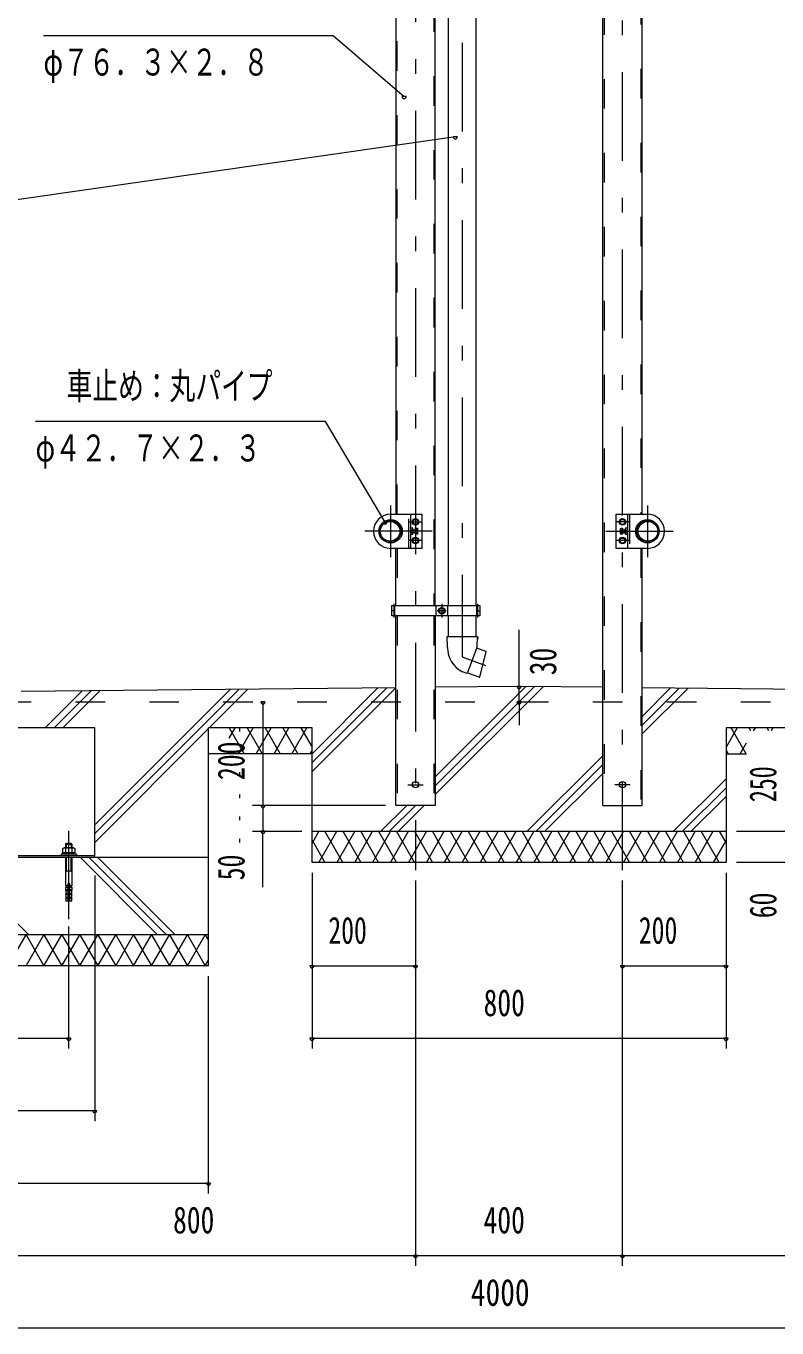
# Model space of a CAD drawing. Units: millimetres, scale not verified. Extents: x -32484 to 32484, y -14700 to 14700.
# Drawn here: x 18975 to 24054, y -3402 to 5406 of the extents above; entities that cross this region are included whole.
import ezdxf
from ezdxf.enums import TextEntityAlignment as Align

# ---------------------------------------------------------------- set-up
doc = ezdxf.new("R2010")
doc.units = ezdxf.units.MM
doc.header["$LTSCALE"] = 50
for name, pattern in [('USER2', [10, 4, -6]), ('USER3', [24, 12, -5, 2, -5]), ('USER4', [3, 0.5, -2.5])]:
    doc.linetypes.add(name, pattern=pattern)
for name, color, linetype, lineweight in [('0-6_2-0BOLD', 7, 'Continuous', 18), ('0-7_2-1HIDDEN', 3, 'USER2', 18), ('0-8_2-2CENTER', 3, 'USER3', 18), ('0-9_2-4THIN', 4, 'Continuous', 18), ('0-A_2-5DIM', 3, 'Continuous', 18), ('0-B_2-6HATCH', 2, 'Continuous', 18), ('0-D_F-E_J_ADD', 3, 'USER4', 18)]:
    doc.layers.add(name, color=color, linetype=linetype, lineweight=lineweight)
doc.styles.add('ＭＳ ゴシック', font='')
doc.styles.get('ＭＳ ゴシック').set_extended_font_data('MS Gothic')

msp = doc.modelspace()

# ---------------------------------------------------------------- linework, layer by layer
at = {"layer": '0-6_2-0BOLD'}
for p, q in [((23142.66, 2103.4), (23142.66, 7118.79)), ((22875.61, 132.9), (22875.61, 7044.49)), ((21475.62, 6066.76), (21475.62, 2103.4)), ((21742.67, 1485.61), (21742.67, 6066.76)), ((21829.64, 6066.76), (21829.64, 1485.61)), ((22018.64, 1485.61), (22018.64, 6066.76)), ((21574.14, 2103.4), (21574.14, 1872.4)), ((23044.15, 1872.4), (23044.15, 2103.4)), ((21515.35, 1998.4), (21515.35, 1977.4)), ((21519.19, 1977.4), (21515.35, 1977.4)), ((21574.14, 1998), (21589.87, 1998)), ((21589.87, 1977.8), (21574.14, 1977.8)), ((21574.14, 1967.69), (21589.87, 1967.69)), ((21591.64, 1998.4), (21609.14, 1998.4)), ((21609.14, 1977.4), (21591.64, 1977.4)), ((21609.14, 1998.01), (21621.38, 1998.01)), ((21609.14, 1977.8), (21621.38, 1977.8)), ((22996.92, 1998.01), (23009.15, 1998.01)), ((23009.15, 1977.8), (22996.92, 1977.8)), ((23009.15, 1998.4), (23026.65, 1998.4)), ((23026.65, 1977.4), (23009.15, 1977.4)), ((23028.42, 1998), (23044.15, 1998)), ((23044.15, 1977.8), (23028.42, 1977.8)), ((23099.1, 1977.4), (23102.95, 1977.4)), ((21651.14, 1872.4), (21441.15, 1872.4)), ((21475.62, 1485.61), (21475.62, 1872.4)), ((23142.66, 132.9), (23142.66, 1872.4)), ((21470.02, 1450.61), (21448.67, 1450.61)), ((21470.02, 1415.61), (21470.02, 1485.61)), ((21747.7, 1415.61), (21747.7, 1485.61)), ((21769.09, 1440.67), (21769.09, 1460.55)), ((21769.24, 1460.79), (21786.45, 1470.73)), ((21786.45, 1430.48), (21769.24, 1440.42)), ((21786.74, 1470.73), (21803.95, 1460.79)), ((21803.95, 1440.42), (21786.74, 1430.48)), ((21804.09, 1460.55), (21804.09, 1440.67)), ((21825.72, 1485.61), (21825.72, 1415.61)), ((21829.64, 1415.61), (21829.64, 1275.61)), ((22018.64, 1275.61), (22018.64, 1415.61)), ((22023.37, 1415.61), (22023.37, 1485.61)), ((22023.37, 1450.61), (22044.72, 1450.61)), ((21824.49, 1200.77), (21822.99, 1275.61)), ((21475.62, 929.56), (18942.66, 904.23)), ((25675.63, 904.23), (23142.66, 929.56)), ((20209.14, -952.1), (20209.14, 657.9)), ((20909.14, 482.9), (20209.14, 482.9)), ((23709.15, 482.9), (23847.36, 482.9)), ((22875.63, 132.9), (23142.68, 132.9)), ((20909.14, -42.1), (22309.14, -42.1)), ((22309.15, -42.1), (23709.15, -42.1)), ((19243.14, -128.19), (19285.14, -128.19)), ((19243.53, -186.99), (19243.54, -157.19)), ((19284.76, -157.19), (19284.76, -187)), ((17409.14, -217.1), (20209.14, -217.1)), ((18179.14, -205.9), (19439.15, -205.9)), ((19224.67, -197.5), (19224.66, -187)), ((19264.14, -197.5), (19253.65, -186.99)), ((19274.64, -197.49), (19264.14, -187)), ((19303.63, -187), (19303.63, -197.5)), ((19316.65, -197.5), (19316.65, -205.9)), ((19243.14, -309.36), (19285.14, -309.36)), ((19247.34, -411.69), (19243.14, -420.09)), ((19285.14, -420.09), (19280.94, -411.69)), ((19280.94, -436.89), (19285.14, -445.29)), ((19243.14, -495.69), (19247.34, -487.29)), ((19280.94, -462.09), (19285.14, -470.49)), ((19280.94, -487.29), (19285.14, -495.69)), ((20209.14, -742.1), (17409.14, -742.1))]:
    msp.add_line(p, q, dxfattribs=at)
for points in [[(21441.15, 2103.4), (21651.14, 2103.4), (21651.14, 1872.4)], [(23177.15, 1872.4), (22967.16, 1872.4), (22967.16, 2103.4), (23177.15, 2103.4)], [(21515.35, 1977.4), (21511.85, 1980.9), (21511.85, 1994.9), (21515.35, 1998.4), (21519.19, 1998.4)], [(21589.87, 1967.69), (21591.64, 1970.75), (21591.64, 2005.05), (21589.87, 2008.11), (21574.14, 2008.11)], [(23044.15, 2008.11), (23028.42, 2008.11), (23026.65, 2005.05), (23026.65, 1970.75), (23028.42, 1967.69), (23044.15, 1967.69)], [(23106.45, 1980.9), (23106.45, 1994.9), (23102.95, 1998.4), (23099.1, 1998.4)], [(23102.95, 1998.4), (23102.95, 1977.4), (23106.45, 1980.9)], [(21742.67, 1415.61), (21742.67, 132.9), (21475.62, 132.9), (21475.62, 1415.61)], [(21822.99, 1275.61), (22025.29, 1275.61), (22023.82, 1202.11), (21959.42, 1025.16), (21926.28, 1036.85)], [(22025.01, 1261.61), (22033.69, 1261.61), (22033.69, 1268.61), (22025.29, 1275.61)], [(21960.85, 1029.11), (22043.38, 1000.01), (22087.93, 1173.56), (22022.39, 1198.16)], [(22875.61, 932.23), (22309.15, 937.9), (21742.67, 932.23)], [(20209.14, -952.1), (17409.14, -952.1), (17409.14, 657.9), (15309.14, 657.9)], [(19439.15, -217.1), (19439.15, 657.9), (18179.14, 657.9)], [(22309.14, -252.1), (20909.14, -252.1), (20909.14, 657.9), (20209.14, 657.9)], [(24409.15, 657.9), (23709.15, 657.9), (23709.15, -252.1), (22309.15, -252.1)], [(19243.15, -153.4), (19243.14, -128.19), (19249.44, -121.89)], [(19249.44, -121.89), (19278.84, -121.89), (19285.14, -128.19), (19285.14, -153.4)], [(19316.65, -197.5), (19211.64, -197.49), (19211.64, -205.9)], [(19259.94, -411.69), (19243.14, -411.69), (19243.14, -217.1)], [(19285.14, -217.1), (19285.14, -411.69), (19268.35, -411.69)], [(19259.94, -495.69), (19243.14, -495.69), (19243.14, -512.49), (19259.94, -512.49), (19259.94, -394.89)], [(19259.94, -436.89), (19243.14, -436.89), (19243.14, -420.09), (19259.94, -420.09)], [(19259.94, -445.29), (19243.14, -445.29), (19247.34, -436.89)], [(19259.94, -394.89), (19268.35, -394.89), (19268.35, -512.49), (19285.14, -512.49), (19285.14, -495.69), (19268.35, -495.69)], [(19268.35, -420.09), (19285.14, -420.09), (19285.14, -436.89), (19268.35, -436.89)], [(19243.14, -445.29), (19243.14, -462.09), (19259.94, -462.09)], [(19259.94, -470.49), (19243.14, -470.49), (19247.34, -462.09)], [(19243.14, -470.49), (19243.14, -487.29), (19259.94, -487.29)], [(19268.35, -462.09), (19285.14, -462.09), (19285.14, -445.29), (19268.35, -445.29)], [(19268.35, -487.29), (19285.14, -487.29), (19285.14, -470.49), (19268.35, -470.49)]]:
    msp.add_lwpolyline(points, dxfattribs=at)
for points in [[(21591.64, 2040.8), (21609.15, 2030.69), (21626.64, 2040.8), (21626.64, 2061), (21609.14, 2071.11), (21591.64, 2061)], [(23026.65, 2061), (23009.15, 2071.11), (22991.65, 2061), (22991.65, 2040.8), (23009.15, 2030.69), (23026.65, 2040.8)], [(21591.64, 1914.8), (21609.15, 1904.69), (21626.64, 1914.79), (21626.64, 1935), (21609.14, 1945.11), (21591.64, 1935)], [(21623.14, 2005.05), (21623.14, 1970.75), (21621.38, 1967.69), (21609.14, 1967.69), (21609.14, 2008.11), (21621.38, 2008.11)], [(23009.15, 1945.11), (22991.65, 1935), (22991.65, 1914.79), (23009.15, 1904.69), (23026.65, 1914.8), (23026.65, 1935)], [(22996.92, 2008.11), (23009.15, 2008.11), (23009.15, 1967.69), (22996.92, 1967.69), (22995.16, 1970.75), (22995.16, 2005.05)], [(22044.72, 1415.61), (21448.67, 1415.61), (21448.67, 1485.61), (22044.72, 1485.61)], [(19305.36, -187), (19222.91, -187), (19222.91, -157.19), (19229.49, -153.4), (19298.79, -153.4), (19305.36, -157.19)]]:
    msp.add_lwpolyline(points, close=True, dxfattribs=at)
for centre, radius in [((21441.15, 1987.9), 78.75), ((21437.12, 1987.9), 74.72), ((21437.12, 1987.9), 66.67), ((21609.14, 2050.9), 21.88), ((21609.14, 2050.9), 17.15), ((23009.15, 2050.9), 21.88), ((23009.15, 2050.9), 17.15), ((23177.15, 1987.9), 78.75), ((23181.18, 1987.9), 74.72), ((23181.18, 1987.9), 66.67), ((21609.14, 1924.9), 21.88), ((21609.14, 1924.9), 17.15), ((23009.15, 1924.9), 21.88), ((23009.15, 1924.9), 17.15), ((21786.59, 1450.61), 21.88), ((21786.59, 1450.61), 17.15), ((21609.14, 272.9), 21), ((23009.15, 272.9), 21)]:
    msp.add_circle(centre, radius, dxfattribs=at)
for centre, radius, start, end in [((21441.15, 1987.9), 115.5, 90, 270), ((23177.15, 1987.9), 115.5, 270, 90), ((21583.53, 2003.06), 8.11, 321.46857, 360), ((21583.53, 1972.74), 8.11, 0, 38.54623), ((21561.86, 1987.9), 29.79, 340.17088, 19.83133), ((21615.03, 1972.74), 8.11, 0, 38.53143), ((21615.04, 2003.06), 8.11, 321.45377, 0), ((21593.36, 1987.9), 29.79, 340.16867, 19.82912), ((23003.26, 2003.06), 8.11, 180, 218.54623), ((23024.94, 1987.9), 29.79, 160.17088, 199.83133), ((23003.26, 1972.74), 8.11, 141.46857, 180), ((23056.44, 1987.9), 29.79, 160.16867, 199.82912), ((23034.76, 1972.74), 8.11, 141.45377, 180), ((23034.77, 2003.06), 8.11, 180, 218.53143), ((21786.59, 1450.61), 20.12, 149.59184, 150.40814), ((21786.59, 1450.61), 20.12, 209.59184, 210.40814), ((21786.59, 1450.61), 20.12, 89.59184, 90.40814), ((21786.59, 1450.61), 20.12, 269.59184, 270.40814), ((21786.59, 1450.61), 20.12, 29.59184, 30.40814), ((21786.59, 1450.61), 20.12, 329.59184, 330.40814), ((22013.45, 1204.55), 189, 181.14575, 242.53503), ((22083.75, 1171.39), 3.5, 345.60481, 69.42705), ((22040.94, 1004.58), 3.5, 250.57294, 345.6048), ((19233.23, -169.29), 15.89, 49.57169, 90), ((19264.14, -211.27), 57.88, 69.1357, 110.8643), ((19295.06, -169.29), 15.89, 90, 130.43115)]:
    msp.add_arc(centre, radius, start, end, dxfattribs=at)
at = {"layer": '0-7_2-1HIDDEN'}
for p, q in [((22885.41, 7047.22), (22885.41, 132.9)), ((23132.86, 7116.06), (23132.86, 2103.4)), ((21485.42, 2103.4), (21485.42, 6066.76)), ((21732.87, 6066.76), (21732.87, 1485.61)), ((21562.94, 1872.4), (21562.94, 2103.4)), ((23055.35, 2103.4), (23055.35, 1872.4)), ((21485.42, 1872.4), (21485.42, 1485.61)), ((23132.86, 1872.4), (23132.86, 132.9)), ((21485.42, 1415.61), (21485.42, 132.9)), ((21732.87, 1415.61), (21732.87, 132.9)), ((15309.14, 832.9), (29309.14, 832.9))]:
    msp.add_line(p, q, dxfattribs=at)
at = {"layer": '0-8_2-2CENTER'}
for p, q in [((21609.14, 7232.71), (21609.14, -305.48)), ((23009.13, -305.48), (23009.13, 7232.71)), ((21441.15, 1812.9), (21441.15, 2162.9)), ((23177.15, 2162.9), (23177.15, 1812.9)), ((21565.39, 2050.9), (21652.89, 2050.9)), ((23052.91, 2050.9), (22965.4, 2050.9)), ((21721.14, 1987.9), (21266.15, 1987.9)), ((22897.15, 1987.9), (23352.15, 1987.9)), ((21655.18, 1924.9), (21565.39, 1924.9)), ((23052.91, 1924.9), (22963.11, 1924.9)), ((21462.14, 1496.11), (21462.14, 1405.11)), ((21817.22, 1450.61), (21755.97, 1450.61)), ((21786.59, 1496.11), (21786.59, 1405.11)), ((22031.24, 1405.11), (22031.24, 1496.11)), ((21556.64, 272.9), (21661.64, 272.9)), ((23061.65, 272.9), (22956.65, 272.9)), ((19264.14, -637.44), (19264.14, -39.05))]:
    msp.add_line(p, q, dxfattribs=at)
msp.add_lwpolyline([(22309.14, 7461.65), (22309.14, 6633.55), (21924.14, 6493.42), (21924.14, 1138.19), (22082.15, 1080.68)], dxfattribs=at)
at = {"layer": '0-9_2-4THIN'}
for p, q in [((21519.52, 1995.6), (21512.54, 1995.6)), ((21512.54, 1980.2), (21519.52, 1980.2)), ((21609.14, 1995.6), (21591.64, 1995.6)), ((21591.64, 1980.2), (21609.14, 1980.2)), ((23026.65, 1995.6), (23009.15, 1995.6)), ((23009.15, 1980.2), (23026.65, 1980.2)), ((23098.78, 1995.6), (23105.75, 1995.6)), ((23105.75, 1980.2), (23098.78, 1980.2)), ((19247.34, -123.99), (19247.34, -153.4)), ((19280.94, -123.99), (19280.94, -153.4)), ((19280.94, -309.36), (19280.94, -217.1)), ((19280.94, -309.36), (19285.14, -316.64))]:
    msp.add_line(p, q, dxfattribs=at)
msp.add_lwpolyline([(19247.34, -217.1), (19247.35, -309.36), (19243.14, -316.63)], dxfattribs=at)
at = {"layer": '0-A_2-5DIM'}
for p, q in [((19092.91, 5341.46), (21052.9, 5341.46)), ((21052.9, 5341.47), (21532.12, 4928.47)), ((21546.12, 4928.47), (21518.12, 4928.47)), ((21892.85, 4656.75), (21864.85, 4656.75)), ((21417.14, 2050.28), (21389.14, 2050.28)), ((22309.15, 937.9), (22309.15, 1322.07)), ((22323.15, 937.9), (22295.15, 937.9)), ((22309.15, 832.9), (22309.15, 937.9)), ((20591.3, 832.9), (20563.3, 832.9)), ((20577.3, 832.9), (20577.3, 132.9)), ((22323.15, 832.9), (22295.15, 832.9)), ((22309.15, 832.9), (22309.15, 677.19)), ((21405.62, 132.9), (20507.3, 132.9)), ((20591.3, 132.9), (20563.3, 132.9)), ((20577.3, 132.9), (20577.3, -42.1)), ((20507.3, -42.1), (20839.14, -42.1)), ((20591.3, -42.1), (20563.3, -42.1)), ((20577.3, -420.1), (20577.3, -42.1)), ((23779.15, -42.1), (24269.15, -42.1)), ((24269.15, -252.1), (23779.15, -252.1)), ((19439.15, -340.94), (19439.15, -2002.1)), ((20909.14, -322.1), (20909.14, -1512.1)), ((23709.15, -322.1), (23709.15, -1512.1)), ((21609.14, -375.48), (21609.14, -2982.09)), ((23009.13, -2982.09), (23009.13, -375.48)), ((19264.14, -1512.1), (19264.14, -685.99)), ((20923.14, -952.1), (20895.14, -952.1)), ((20909.14, -952.1), (21609.14, -952.1)), ((21623.14, -952.1), (21595.14, -952.1)), ((23023.13, -952.1), (22995.13, -952.1)), ((23009.13, -952.1), (23709.15, -952.1)), ((23723.15, -952.1), (23695.15, -952.1)), ((20209.14, -2492.1), (20209.14, -1022.09)), ((18354.14, -1442.1), (19264.14, -1442.1)), ((19278.14, -1442.1), (19250.14, -1442.1)), ((20923.14, -1442.1), (20895.14, -1442.1)), ((20909.14, -1442.1), (23709.15, -1442.1)), ((23723.15, -1442.1), (23695.15, -1442.1)), ((19439.15, -1932.1), (18179.14, -1932.1)), ((19453.15, -1932.1), (19425.15, -1932.1)), ((17409.14, -2422.1), (20209.14, -2422.1)), ((20223.14, -2422.1), (20195.14, -2422.1)), ((18809.14, -2912.09), (21609.14, -2912.09)), ((21623.14, -2912.09), (21595.14, -2912.09)), ((21609.14, -2912.09), (23009.13, -2912.09)), ((23023.13, -2912.09), (22995.13, -2912.09)), ((23009.13, -2912.09), (25809.14, -2912.09)), ((15309.14, -3402.09), (29309.14, -3402.09))]:
    msp.add_line(p, q, dxfattribs=at)
for points in [[(21878.85, 4656.75), (17686.47, 4053.32), (14886.47, 4053.32)], [(21403.14, 2050.28), (20999.48, 2730.61), (19039.48, 2730.61)]]:
    msp.add_lwpolyline(points, dxfattribs=at)
for centre in [(21532.12, 4928.47), (21878.85, 4656.75), (21403.14, 2050.28), (22309.15, 937.9), (20577.3, 832.9), (22309.15, 832.9), (20577.3, 132.9), (20577.3, -42.1), (20909.14, -952.1), (21609.14, -952.1), (23009.13, -952.1), (23709.15, -952.1), (19264.14, -1442.1), (20909.14, -1442.1), (23709.15, -1442.1), (19439.15, -1932.1), (20209.14, -2422.1), (21609.14, -2912.09), (23009.13, -2912.09)]:
    msp.add_arc(centre, 14, 180, 0, dxfattribs=at)
at = {"layer": '0-B_2-6HATCH'}
for p, q in [((19104.91, 657.9), (19355.37, 908.36)), ((19415.36, 908.96), (19164.3, 657.9)), ((19223.7, 657.9), (19475.36, 909.56)), ((20415.31, 918.96), (19439.15, -57.21)), ((19439.15, 2.19), (20355.32, 918.36)), ((20213.65, 657.9), (20475.31, 919.56)), ((20909.14, 363.45), (21475.25, 929.56)), ((21415.26, 928.96), (20909.14, 422.85)), ((20909.14, 482.24), (21355.26, 928.36)), ((21742.67, 325.82), (22354.3, 937.45)), ((22413.1, 936.86), (21742.67, 266.42)), ((21742.67, 207.03), (22471.91, 936.27)), ((23334.44, 927.65), (23142.66, 735.86)), ((23142.66, 676.46), (23393.25, 927.06)), ((23452.06, 926.47), (23142.66, 617.07)), ((20209.14, 653.39), (19439.15, -116.6)), ((20349.23, 588.24), (20389.45, 657.9)), ((20349.23, 657.57), (20450.08, 482.9)), ((20409.66, 482.9), (20510.7, 657.9)), ((20470.28, 657.9), (20571.32, 482.9)), ((20530.9, 482.9), (20631.94, 657.9)), ((20591.53, 657.9), (20692.56, 482.9)), ((20652.15, 482.9), (20753.18, 657.9)), ((20712.77, 657.9), (20813.81, 482.9)), ((20773.39, 482.9), (20874.43, 657.9)), ((20834.01, 657.9), (20909.14, 527.77)), ((23784.27, 657.9), (23709.15, 527.79)), ((23844.9, 482.9), (23743.86, 657.9)), ((23877.18, 636.99), (23865.1, 657.9)), ((23905.51, 657.9), (23893.44, 636.99)), ((23998.42, 636.99), (23986.35, 657.9)), ((24026.76, 657.9), (24014.68, 636.99)), ((23804.48, 482.9), (23847.36, 557.17)), ((20909.14, 508.03), (20894.63, 482.9)), ((22364.7, -42.1), (22875.61, 468.81)), ((23709.15, 508.01), (23723.65, 482.9)), ((22875.61, 409.41), (22424.09, -42.1)), ((22875.61, 350.02), (22483.49, -42.1)), ((23354.65, -42.1), (23709.15, 312.41)), ((23709.15, 253.01), (23414.04, -42.1)), ((23473.44, -42.1), (23709.15, 193.61)), ((21549.75, 132.9), (21374.75, -42.1)), ((21609.15, 132.9), (21434.15, -42.1)), ((21493.54, -42.1), (21668.54, 132.9)), ((20955.26, -42.1), (20909.14, -121.97)), ((20955.26, -252.1), (21076.5, -42.1)), ((21116.92, -252.1), (20995.67, -42.1)), ((21197.75, -42.1), (21076.5, -252.1)), ((21116.92, -42.1), (21238.16, -252.1)), ((21197.75, -252.1), (21318.99, -42.1)), ((21359.4, -252.1), (21238.16, -42.1)), ((21440.23, -42.1), (21318.99, -252.1)), ((21359.4, -42.1), (21480.65, -252.1)), ((21440.23, -252.1), (21561.48, -42.1)), ((21601.89, -252.1), (21480.65, -42.1)), ((21682.72, -42.1), (21561.48, -252.1)), ((21601.89, -42.1), (21723.13, -252.1)), ((21682.72, -252.1), (21803.96, -42.1)), ((21844.38, -252.1), (21723.14, -42.1)), ((21925.21, -42.1), (21803.97, -252.1)), ((21844.38, -42.1), (21965.62, -252.1)), ((21925.21, -252.1), (22046.45, -42.1)), ((22086.86, -252.1), (21965.62, -42.1)), ((22167.69, -42.1), (22046.45, -252.1)), ((22086.87, -42.1), (22208.11, -252.1)), ((22167.7, -252.1), (22288.94, -42.1)), ((22329.35, -252.1), (22208.11, -42.1)), ((22410.18, -42.1), (22288.94, -252.1)), ((22450.6, -252.1), (22329.35, -42.1)), ((22531.43, -42.1), (22410.18, -252.1)), ((22450.6, -42.1), (22571.84, -252.1)), ((22531.43, -252.1), (22652.67, -42.1)), ((22693.08, -252.1), (22571.84, -42.1)), ((22773.91, -42.1), (22652.67, -252.1)), ((22693.08, -42.1), (22814.33, -252.1)), ((22773.91, -252.1), (22895.16, -42.1)), ((22935.57, -252.1), (22814.33, -42.1)), ((23016.4, -42.1), (22895.16, -252.1)), ((22935.57, -42.1), (23056.81, -252.1)), ((23016.4, -252.1), (23137.64, -42.1)), ((23178.06, -252.1), (23056.81, -42.1)), ((23258.89, -42.1), (23137.64, -252.1)), ((23178.06, -42.1), (23299.3, -252.1)), ((23258.89, -252.1), (23380.13, -42.1)), ((23420.54, -252.1), (23299.3, -42.1)), ((23501.37, -42.1), (23380.13, -252.1)), ((23420.55, -42.1), (23541.79, -252.1)), ((23501.37, -252.1), (23622.62, -42.1)), ((23663.03, -252.1), (23541.79, -42.1)), ((23663.03, -42.1), (23709.15, -121.98)), ((20909.14, -102.22), (20995.67, -252.1)), ((23709.15, -102.22), (23622.62, -252.1)), ((18993.8, -742.1), (18468.79, -217.1)), ((19339.95, -217.1), (19864.95, -742.1)), ((19924.35, -742.1), (19399.35, -217.1)), ((19458.75, -217.1), (19983.74, -742.1)), ((18974.95, -952.1), (19096.19, -742.1)), ((19096.19, -742.1), (19217.43, -952.1)), ((19702.4, -952.1), (19823.65, -742.1)), ((20187.38, -742.1), (20209.14, -779.8))]:
    msp.add_line(p, q, dxfattribs=at)
for points in [[(18853.7, -952.1), (18974.94, -742.1), (19096.19, -952.1)], [(19096.19, -952.1), (19217.43, -742.1), (19338.67, -952.1)], [(19217.43, -952.1), (19338.68, -742.1), (19459.92, -952.1)], [(19338.68, -952.1), (19459.92, -742.1), (19581.16, -952.1)], [(19459.92, -952.1), (19581.16, -742.1), (19702.4, -952.1)], [(19581.16, -952.1), (19702.4, -742.1), (19823.65, -952.1), (19944.89, -742.1)], [(19823.65, -742.1), (19944.89, -952.1), (20066.13, -742.1)], [(19944.89, -742.1), (20066.13, -952.1), (20187.38, -742.1)], [(20066.13, -742.1), (20187.38, -952.1), (20209.14, -914.4)]]:
    msp.add_lwpolyline(points, dxfattribs=at)
at = {"layer": '0-D_F-E_J_ADD'}
msp.add_line((20419.14, 657.9), (20419.14, -252.1), dxfattribs=at)

# ---------------------------------------------------------------- texts
at = {"layer": '0-A_2-5DIM', "color": 7, "style": 'ＭＳ ゴシック'}
for s, width, p in [('φ７６．３×２．８', 0.7, (19092.9, 5016.33)), ('車止め：丸パイプ', 0.7, (19249.48, 2825.48)), ('φ４２．７×２．３', 0.7, (19039.48, 2405.48)), ('200', 0.7, (21019.39, -857.23)), ('200', 0.7, (23119.39, -857.23)), ('800', 0.75, (22069.4, -1347.23)), ('800', 0.75, (19969.39, -2817.22)), ('400', 0.75, (22069.39, -2817.22)), ('4000', 0.8, (21983.64, -3307.22))]:
    msp.add_text(s, height=182.3, dxfattribs=dict(at, width=width)).set_placement(p, align=Align.BOTTOM_LEFT)
for s, width, p in [('30', 0.75, (22616.02, 1014.07)), ('200', 0.7, (20507.3, 304.73)), ('250', 0.65, (24104.28, 155.65)), ('50', 0.7, (20507.3, -373.5)), ('60', 0.7, (24104.28, -630.1))]:
    msp.add_text(s, height=182.3, rotation=90, dxfattribs=dict(at, width=width)).set_placement(p, align=Align.BOTTOM_LEFT)

doc.saveas('drawing.dxf')
